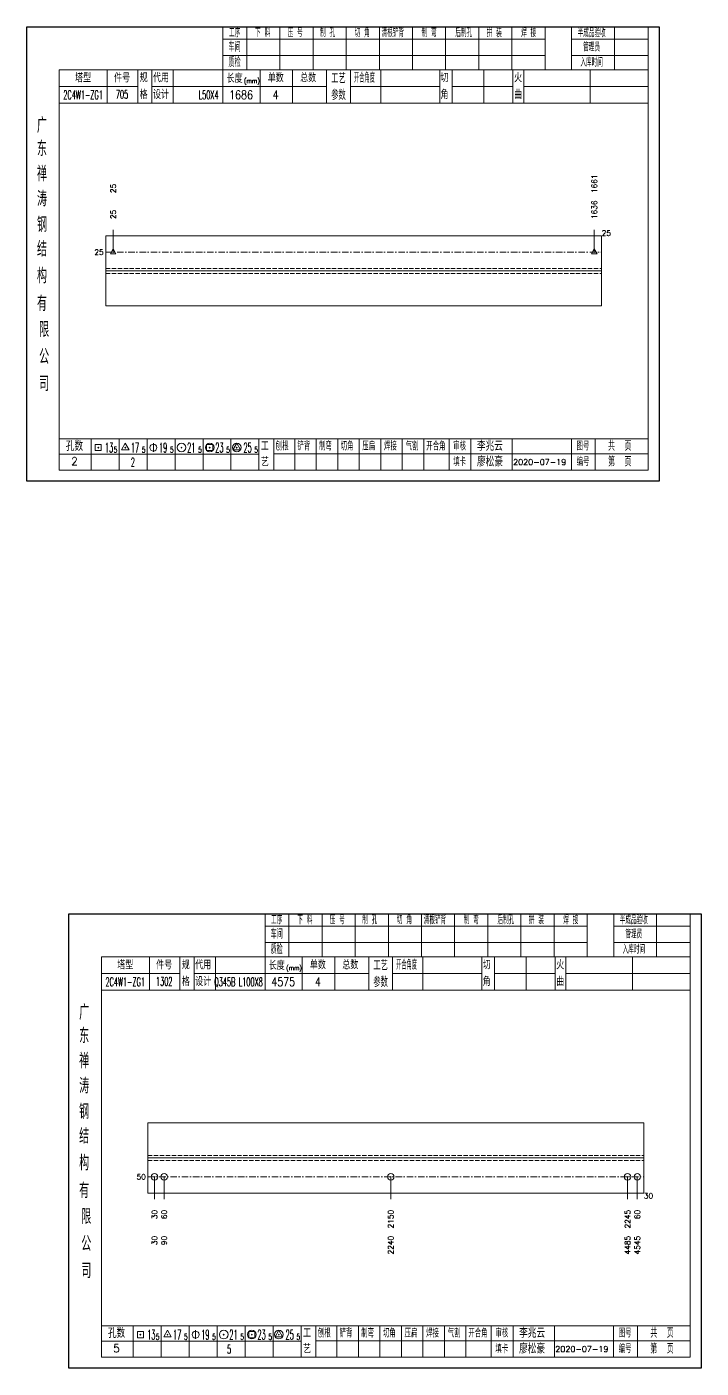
# Model space of a CAD drawing. Extents: x 154981 to 165753, y -86801 to -82885.
# Drawn here: x 157639 to 157950, y -83537 to -82917 of the extents above; entities that cross this region are included whole.
import ezdxf
from ezdxf.enums import TextEntityAlignment as Align

# ---------------------------------------------------------------- set-up
doc = ezdxf.new("R2010")
doc.units = 0
doc.header["$MEASUREMENT"] = 0
doc.linetypes.add('一点画线', pattern=[5.2, 3, -1, 0.2, -1])
doc.linetypes.add('虚线', pattern=[2.75, 2, -0.75])
doc.layers.get('0').update_dxf_attribs({"linetype": 'CONTINUOUS', "lineweight": 25})
for name, color, linetype, lineweight in [('1', 7, 'CONTINUOUS', 25), ('4', 7, 'CONTINUOUS', 25), ('5', 7, 'CONTINUOUS', 25)]:
    doc.layers.add(name, color=color, linetype=linetype, lineweight=lineweight)
doc.styles.get("Standard").update_dxf_attribs({"font": 'simplex.shx', "width": 0.7, "height": 3, "bigfont": 'gbhzfs.shx'})

# ---------------------------------------------------------------- blocks, each defined once
blk = doc.blocks.new('孔17.5')
at = {"layer": '5', "color": 7, "linetype": 'Continuous', "lineweight": 13}
for p, q in [((0, 1), (-0.866, -0.5)), ((-0.1, -0.1), (0.1, 0.1)), ((0.1, -0.1), (-0.1, 0.1)), ((0.866, -0.5), (0, 1)), ((-0.866, -0.5), (0.866, -0.5))]:
    blk.add_line(p, q, dxfattribs=at)
blk = doc.blocks.new('孔21.5')
at = {"layer": '5', "color": 7, "linetype": 'Continuous', "lineweight": 13}
for p, q in [((-0.1, -0.1), (0.1, 0.1)), ((0.1, -0.1), (-0.1, 0.1))]:
    blk.add_line(p, q, dxfattribs=at)
blk.add_circle((0, 0), 1, dxfattribs=at)
blk = doc.blocks.new('CTJGK')
at = {"color": 6, "linetype": 'Continuous'}
for p, q in [((0, 209.97), (292.13, 209.97)), ((0, 0), (0, 209.97)), ((292.13, 209.97), (292.13, 0)), ((292.13, 0), (0, 0))]:
    blk.add_line(p, q, dxfattribs=at)

msp = doc.modelspace()

# ---------------------------------------------------------------- linework, layer by layer
at = {"color": 7, "linetype": 'Continuous', "lineweight": 18}
for p, q in [((157675.13666, -83013.32383), (157675.13666, -83045.72383)), ((157675.13666, -83013.32383), (157904.26666, -83013.32383)), ((157904.26666, -83013.32383), (157904.26666, -83045.72383)), ((157675.13666, -83029.52383), (157904.26666, -83029.52383)), ((157694.61666, -83423.29383), (157694.61666, -83455.69383)), ((157694.61666, -83423.29383), (157923.74666, -83423.29383)), ((157923.74666, -83423.29383), (157923.74666, -83455.69383)), ((157694.61666, -83439.49383), (157923.74666, -83439.49383))]:
    msp.add_line(p, q, dxfattribs=at)
at = {"color": 7, "linetype": 'Continuous', "lineweight": 13}
for p, q in [((157678.5342, -83020.82383), (157678.5342, -83010.52383)), ((157900.86913, -83020.82383), (157900.86913, -83010.52383)), ((157697.61666, -83448.19383), (157697.61666, -83458.49383)), ((157702.11666, -83448.19383), (157702.11666, -83458.49383)), ((157806.80272, -83448.19383), (157806.80272, -83458.49383)), ((157916.24666, -83448.19383), (157916.24666, -83458.49383)), ((157920.74666, -83448.19383), (157920.74666, -83458.49383))]:
    msp.add_line(p, q, dxfattribs=at)
at = {"color": 1, "linetype": '一点画线', "lineweight": 13}
for p, q in [((157675.13666, -83020.82383), (157904.26666, -83020.82383)), ((157694.61666, -83448.19383), (157923.74666, -83448.19383))]:
    msp.add_line(p, q, dxfattribs=at)
at = {"color": 6, "linetype": '虚线', "lineweight": 18}
for p, q in [((157675.13666, -83028.32383), (157904.26666, -83028.32383)), ((157675.13666, -83030.72383), (157904.26666, -83030.72383)), ((157694.61666, -83438.29383), (157923.74666, -83438.29383)), ((157694.61666, -83440.69383), (157923.74666, -83440.69383))]:
    msp.add_line(p, q, dxfattribs=at)
at = {"layer": '1', "color": 7, "linetype": 'Continuous', "lineweight": 18}
for p, q in [((157675.13666, -83045.72383), (157904.26666, -83045.72383)), ((157694.61666, -83455.69383), (157923.74666, -83455.69383))]:
    msp.add_line(p, q, dxfattribs=at)
at = {"layer": '4', "color": 1, "linetype": 'Continuous', "lineweight": 18}
for p, q in [((157638.63666, -82916.69733), (157638.63666, -83126.66733)), ((157930.76666, -82916.69733), (157638.63666, -82916.69733)), ((157729.26666, -82916.69733), (157729.26666, -82936.53733)), ((157740.29666, -82916.69733), (157740.29666, -82936.55733)), ((157755.60666, -82916.69733), (157755.60666, -82936.55733)), ((157770.92666, -82916.69733), (157770.92666, -82936.55733)), ((157786.23666, -82916.69733), (157786.23666, -82936.55733)), ((157801.54666, -82916.69733), (157801.54666, -82936.55733)), ((157816.85666, -82916.69733), (157816.85666, -82936.55733)), ((157832.17666, -82916.69733), (157832.17666, -82936.55733)), ((157847.48666, -82916.69733), (157847.48666, -82936.55733)), ((157862.79666, -82916.69733), (157862.79666, -82936.55733)), ((157878.10666, -82916.69733), (157878.10666, -82936.53733)), ((157878.10666, -82916.69733), (157878.10666, -82936.55733)), ((157890.38666, -82916.69733), (157890.38666, -82936.55733)), ((157910.13666, -82916.69733), (157910.13666, -82936.55733)), ((157925.71666, -82916.69733), (157925.71666, -82936.55733)), ((157930.76666, -82946.49733), (157930.76666, -82916.69733)), ((157878.10666, -82922.42733), (157729.26666, -82922.42733)), ((157925.71666, -82922.42733), (157890.38666, -82922.42733)), ((157878.10666, -82929.90733), (157729.26666, -82929.90733)), ((157925.71666, -82929.90733), (157890.38666, -82929.90733)), ((157653.64666, -82936.55733), (157653.64666, -83121.61733)), ((157925.71666, -82936.55733), (157653.64666, -82936.55733)), ((157675.76666, -82936.54733), (157675.76666, -82951.96733)), ((157689.91666, -82951.96733), (157689.91666, -82936.55733)), ((157696.41666, -82951.96733), (157696.41666, -82936.55733)), ((157706.28666, -82936.55733), (157706.28666, -82951.96733)), ((157729.26666, -82936.53733), (157729.26666, -82951.96733)), ((157746.38666, -82936.55733), (157746.38666, -82951.96733)), ((157761.43666, -82936.55733), (157761.43666, -82951.96733)), ((157777.13666, -82936.55733), (157777.13666, -82951.96733)), ((157788.19666, -82936.55733), (157788.19666, -82951.96733)), ((157802.14666, -82936.55733), (157802.14666, -82951.96733)), ((157829.44666, -82936.55733), (157829.44666, -82951.96733)), ((157835.20666, -82936.55733), (157835.20666, -82951.96733)), ((157849.82666, -82936.55733), (157849.82666, -82951.96733)), ((157863.28666, -82936.55733), (157863.28666, -82951.96733)), ((157868.27666, -82936.55733), (157868.27666, -82951.96733)), ((157899.01666, -82936.55733), (157899.01666, -82951.96733)), ((157925.71666, -83121.61733), (157925.71666, -82936.55733)), ((157689.91666, -82944.31733), (157653.64666, -82944.31733)), ((157777.13666, -82944.26733), (157696.41666, -82944.26733)), ((157788.19666, -82944.26733), (157829.44666, -82944.26733)), ((157835.20666, -82944.26733), (157863.28666, -82944.26733)), ((157868.27666, -82944.26733), (157925.89666, -82944.26733)), ((157930.76666, -83126.66733), (157930.76666, -82946.49733)), ((157925.89666, -82951.96733), (157653.64666, -82951.96733)), ((157653.64666, -83107.08733), (157925.71666, -83107.08733)), ((157668.33666, -83107.08733), (157668.33666, -83121.61733)), ((157681.26666, -83121.61733), (157681.26666, -83107.08733)), ((157694.19666, -83107.08733), (157694.19666, -83121.61733)), ((157707.11666, -83121.61733), (157707.11666, -83107.08733)), ((157720.04666, -83107.08733), (157720.04666, -83121.61733)), ((157732.97666, -83121.61733), (157732.97666, -83107.08733)), ((157745.89666, -83121.61733), (157745.89666, -83107.08733)), ((157752.76666, -83121.61733), (157752.76666, -83107.08733)), ((157762.42666, -83121.61733), (157762.42666, -83107.08733)), ((157772.36666, -83121.61733), (157772.36666, -83107.08733)), ((157782.30666, -83121.61733), (157782.30666, -83107.08733)), ((157792.25666, -83121.61733), (157792.25666, -83107.08733)), ((157802.19666, -83121.61733), (157802.19666, -83107.08733)), ((157812.13666, -83121.61733), (157812.13666, -83107.08733)), ((157822.08666, -83121.61733), (157822.08666, -83107.08733)), ((157833.72666, -83121.61733), (157833.72666, -83107.08733)), ((157843.87666, -83121.61733), (157843.87666, -83107.08733)), ((157862.93666, -83121.61733), (157862.93666, -83107.08733)), ((157890.31666, -83121.61733), (157890.31666, -83107.08733)), ((157901.27666, -83121.61733), (157901.27666, -83107.08733)), ((157745.89666, -83114.21733), (157653.64666, -83114.21733)), ((157752.72666, -83114.05733), (157925.71666, -83114.05733)), ((157638.63666, -83126.66733), (157930.76666, -83126.66733)), ((157653.64666, -83121.61733), (157925.71666, -83121.61733)), ((157658.11666, -83326.66733), (157658.11666, -83536.63733)), ((157950.24666, -83326.66733), (157658.11666, -83326.66733)), ((157748.74666, -83326.66733), (157748.74666, -83346.50733)), ((157759.77666, -83326.66733), (157759.77666, -83346.52733)), ((157775.08666, -83326.66733), (157775.08666, -83346.52733)), ((157790.40666, -83326.66733), (157790.40666, -83346.52733)), ((157805.71666, -83326.66733), (157805.71666, -83346.52733)), ((157821.02666, -83326.66733), (157821.02666, -83346.52733)), ((157836.33666, -83326.66733), (157836.33666, -83346.52733)), ((157851.65666, -83326.66733), (157851.65666, -83346.52733)), ((157866.96666, -83326.66733), (157866.96666, -83346.52733)), ((157882.27666, -83326.66733), (157882.27666, -83346.52733)), ((157897.58666, -83326.66733), (157897.58666, -83346.50733)), ((157897.58666, -83326.66733), (157897.58666, -83346.52733)), ((157909.86666, -83326.66733), (157909.86666, -83346.52733)), ((157929.61666, -83326.66733), (157929.61666, -83346.52733)), ((157945.19666, -83326.66733), (157945.19666, -83346.52733)), ((157950.24666, -83356.46733), (157950.24666, -83326.66733)), ((157897.58666, -83332.39733), (157748.74666, -83332.39733)), ((157945.19666, -83332.39733), (157909.86666, -83332.39733)), ((157897.58666, -83339.87733), (157748.74666, -83339.87733)), ((157945.19666, -83339.87733), (157909.86666, -83339.87733)), ((157673.12666, -83346.52733), (157673.12666, -83531.58733)), ((157945.19666, -83346.52733), (157673.12666, -83346.52733)), ((157695.24666, -83346.51733), (157695.24666, -83361.93733)), ((157709.39666, -83361.93733), (157709.39666, -83346.52733)), ((157715.89666, -83361.93733), (157715.89666, -83346.52733)), ((157725.76666, -83346.52733), (157725.76666, -83361.93733)), ((157748.74666, -83346.50733), (157748.74666, -83361.93733)), ((157765.86666, -83346.52733), (157765.86666, -83361.93733)), ((157780.91666, -83346.52733), (157780.91666, -83361.93733)), ((157796.61666, -83346.52733), (157796.61666, -83361.93733)), ((157807.67666, -83346.52733), (157807.67666, -83361.93733)), ((157821.62666, -83346.52733), (157821.62666, -83361.93733)), ((157848.92666, -83346.52733), (157848.92666, -83361.93733)), ((157854.68666, -83346.52733), (157854.68666, -83361.93733)), ((157869.30666, -83346.52733), (157869.30666, -83361.93733)), ((157882.76666, -83346.52733), (157882.76666, -83361.93733)), ((157887.75666, -83346.52733), (157887.75666, -83361.93733)), ((157918.49666, -83346.52733), (157918.49666, -83361.93733)), ((157945.19666, -83531.58733), (157945.19666, -83346.52733)), ((157709.39666, -83354.28733), (157673.12666, -83354.28733)), ((157796.61666, -83354.23733), (157715.89666, -83354.23733)), ((157807.67666, -83354.23733), (157848.92666, -83354.23733)), ((157854.68666, -83354.23733), (157882.76666, -83354.23733)), ((157887.75666, -83354.23733), (157945.37666, -83354.23733)), ((157950.24666, -83536.63733), (157950.24666, -83356.46733)), ((157945.37666, -83361.93733), (157673.12666, -83361.93733)), ((157673.12666, -83517.05733), (157945.19666, -83517.05733)), ((157687.81666, -83517.05733), (157687.81666, -83531.58733)), ((157700.74666, -83531.58733), (157700.74666, -83517.05733)), ((157713.67666, -83517.05733), (157713.67666, -83531.58733)), ((157726.59666, -83531.58733), (157726.59666, -83517.05733)), ((157739.52666, -83517.05733), (157739.52666, -83531.58733)), ((157752.45666, -83531.58733), (157752.45666, -83517.05733)), ((157765.37666, -83531.58733), (157765.37666, -83517.05733)), ((157772.24666, -83531.58733), (157772.24666, -83517.05733)), ((157781.90666, -83531.58733), (157781.90666, -83517.05733)), ((157791.84666, -83531.58733), (157791.84666, -83517.05733)), ((157801.78666, -83531.58733), (157801.78666, -83517.05733)), ((157811.73666, -83531.58733), (157811.73666, -83517.05733)), ((157821.67666, -83531.58733), (157821.67666, -83517.05733)), ((157831.61666, -83531.58733), (157831.61666, -83517.05733)), ((157841.56666, -83531.58733), (157841.56666, -83517.05733)), ((157853.20666, -83531.58733), (157853.20666, -83517.05733)), ((157863.35666, -83531.58733), (157863.35666, -83517.05733)), ((157882.41666, -83531.58733), (157882.41666, -83517.05733)), ((157909.79666, -83531.58733), (157909.79666, -83517.05733)), ((157920.75666, -83531.58733), (157920.75666, -83517.05733)), ((157765.37666, -83524.18733), (157673.12666, -83524.18733)), ((157772.20666, -83524.02733), (157945.19666, -83524.02733)), ((157658.11666, -83536.63733), (157950.24666, -83536.63733)), ((157673.12666, -83531.58733), (157945.19666, -83531.58733))]:
    msp.add_line(p, q, dxfattribs=at)
at = {"layer": '4', "color": 7, "linetype": 'Continuous', "lineweight": 13}
for p, q in [((157670.22266, -83112.58133), (157670.22266, -83109.75333)), ((157670.22266, -83109.75333), (157673.05066, -83109.75333)), ((157673.05066, -83112.58133), (157670.22266, -83112.58133)), ((157671.43666, -83111.36733), (157671.83666, -83110.96733)), ((157671.83666, -83111.36733), (157671.43666, -83110.96733)), ((157673.05066, -83109.75333), (157673.05066, -83112.58133)), ((157684.13666, -83109.16733), (157682.40466, -83112.16733)), ((157682.40466, -83112.16733), (157685.86866, -83112.16733)), ((157683.93666, -83111.36733), (157684.33666, -83110.96733)), ((157684.33666, -83111.36733), (157683.93666, -83110.96733)), ((157685.86866, -83112.16733), (157684.13666, -83109.16733)), ((157697.13666, -83109.16733), (157697.13666, -83113.16733)), ((157709.93666, -83111.36733), (157710.33666, -83110.96733)), ((157710.33666, -83111.36733), (157709.93666, -83110.96733)), ((157721.72266, -83112.58133), (157721.72266, -83109.75333)), ((157721.72266, -83109.75333), (157724.55066, -83109.75333)), ((157724.55066, -83112.58133), (157721.72266, -83112.58133)), ((157722.93666, -83111.36733), (157723.33666, -83110.96733)), ((157723.33666, -83111.36733), (157722.93666, -83110.96733)), ((157724.55066, -83109.75333), (157724.55066, -83112.58133)), ((157735.63666, -83109.16733), (157733.90466, -83112.16733)), ((157733.90466, -83112.16733), (157737.36866, -83112.16733)), ((157735.43666, -83111.36733), (157735.83666, -83110.96733)), ((157735.83666, -83111.36733), (157735.43666, -83110.96733)), ((157737.36866, -83112.16733), (157735.63666, -83109.16733)), ((157689.70266, -83522.55133), (157689.70266, -83519.72333)), ((157689.70266, -83519.72333), (157692.53066, -83519.72333)), ((157692.53066, -83522.55133), (157689.70266, -83522.55133)), ((157690.91666, -83521.33733), (157691.31666, -83520.93733)), ((157691.31666, -83521.33733), (157690.91666, -83520.93733)), ((157692.53066, -83519.72333), (157692.53066, -83522.55133)), ((157703.61666, -83519.13733), (157701.88466, -83522.13733)), ((157701.88466, -83522.13733), (157705.34866, -83522.13733)), ((157703.41666, -83521.33733), (157703.81666, -83520.93733)), ((157703.81666, -83521.33733), (157703.41666, -83520.93733)), ((157705.34866, -83522.13733), (157703.61666, -83519.13733)), ((157716.61666, -83519.13733), (157716.61666, -83523.13733)), ((157729.41666, -83521.33733), (157729.81666, -83520.93733)), ((157729.81666, -83521.33733), (157729.41666, -83520.93733)), ((157741.20266, -83522.55133), (157741.20266, -83519.72333)), ((157741.20266, -83519.72333), (157744.03066, -83519.72333)), ((157744.03066, -83522.55133), (157741.20266, -83522.55133)), ((157742.41666, -83521.33733), (157742.81666, -83520.93733)), ((157742.81666, -83521.33733), (157742.41666, -83520.93733)), ((157744.03066, -83519.72333), (157744.03066, -83522.55133)), ((157755.11666, -83519.13733), (157753.38466, -83522.13733)), ((157753.38466, -83522.13733), (157756.84866, -83522.13733)), ((157754.91666, -83521.33733), (157755.31666, -83520.93733)), ((157755.31666, -83521.33733), (157754.91666, -83520.93733)), ((157756.84866, -83522.13733), (157755.11666, -83519.13733))]:
    msp.add_line(p, q, dxfattribs=at)
for centre, radius in [((157697.13666, -83111.16733), 1.6), ((157710.13666, -83111.16733), 2), ((157723.13666, -83111.16733), 2), ((157735.63666, -83111.16733), 2), ((157716.61666, -83521.13733), 1.6), ((157729.61666, -83521.13733), 2), ((157742.61666, -83521.13733), 2), ((157755.11666, -83521.13733), 2)]:
    msp.add_circle(centre, radius, dxfattribs=at)

# ---------------------------------------------------------------- block references
at = {"color": 0, "linetype": 'Continuous'}
for p in [(157638.63666, -83126.66733), (157658.11666, -83536.63733)]:
    msp.add_blockref('CTJGK', p, dxfattribs=at)
at = {"color": 4, "linetype": 'Continuous', "lineweight": 9, "xscale": 1.5, "yscale": 1.5, "zscale": 1.5}
for p in [(157678.5342, -83020.82383), (157900.86913, -83020.82383)]:
    msp.add_blockref('孔17.5', p, dxfattribs=at)
at = {"layer": '1', "color": 4, "linetype": 'Continuous', "lineweight": 9, "xscale": 1.5, "yscale": 1.5, "zscale": 1.5}
for p in [(157697.61666, -83448.19383), (157702.11666, -83448.19383), (157806.80272, -83448.19383), (157916.24666, -83448.19383), (157920.74666, -83448.19383)]:
    msp.add_blockref('孔21.5', p, dxfattribs=at)

# ---------------------------------------------------------------- texts
at = {"color": 7, "linetype": 'Continuous', "lineweight": 13}
for s, p in [('25', (157678.5342, -82993.52383)), ('1661', (157900.86913, -82993.52383))]:
    msp.add_text(s, height=2.5, rotation=90, dxfattribs=at).set_placement(p, align=Align.MIDDLE_LEFT)
at = {"color": 4, "linetype": 'Continuous', "lineweight": 9}
for s, p in [('1636', (157900.86913, -83005.52383)), ('25', (157678.5342, -83005.52383))]:
    msp.add_text(s, height=2.5, rotation=90, dxfattribs=at).set_placement(p, align=Align.MIDDLE_LEFT)
at = {"color": 7, "linetype": 'Continuous', "lineweight": 13}
msp.add_text('25', height=2.5, dxfattribs=at).set_placement((157904.26666, -83012.02383), align=Align.MIDDLE_LEFT)
for s, p in [('25', (157674.13666, -83020.82383)), ('50', (157693.61666, -83448.19383))]:
    msp.add_text(s, height=2.5, dxfattribs=at).set_placement(p, align=Align.MIDDLE_RIGHT)
at = {"layer": '1', "color": 7, "linetype": 'Continuous', "lineweight": 13}
msp.add_text('30', height=2.5, dxfattribs=at).set_placement((157923.74666, -83456.99383), align=Align.MIDDLE_LEFT)
at = {"layer": '1', "color": 4, "linetype": 'Continuous', "lineweight": 9}
for s, p in [('30', (157697.61666, -83463.49383)), ('60', (157702.11666, -83463.49383)), ('2150', (157806.80272, -83463.49383)), ('2245', (157916.24666, -83463.49383)), ('60', (157920.74666, -83463.49383))]:
    msp.add_text(s, height=2.5, rotation=90, dxfattribs=at).set_placement(p, align=Align.MIDDLE_RIGHT)
at = {"layer": '1', "color": 7, "linetype": 'Continuous', "lineweight": 13}
for s, p in [('30', (157697.61666, -83475.49383)), ('90', (157702.11666, -83475.49383)), ('2240', (157806.80272, -83475.49383)), ('4485', (157916.24666, -83475.49383)), ('4545', (157920.74666, -83475.49383))]:
    msp.add_text(s, height=2.5, rotation=90, dxfattribs=at).set_placement(p, align=Align.MIDDLE_RIGHT)
at = {"layer": '4', "color": 1, "linetype": 'Continuous', "lineweight": 25}
for s, height, width, p in [('工序', 3.7, 0.7, (157734.63666, -82919.56733)), ('下 料', 3.7, 0.7, (157747.63666, -82919.56733)), ('压 号', 3.7, 0.7, (157762.63666, -82919.56733)), ('制 孔', 3.7, 0.7, (157777.63666, -82919.56733)), ('切 角', 3.7, 0.7, (157793.63666, -82919.56733)), ('清根铲背 ', 3.7, 0.7, (157808.63666, -82919.56733)), (' 制 弯', 3.7, 0.7, (157823.63666, -82919.56733)), (' 后制孔', 3.7, 0.7, (157839.63666, -82919.56733)), ('拼 装', 3.7, 0.7, (157854.63666, -82919.56733)), (' 焊 接', 3.7, 0.7, (157869.63666, -82919.56733)), ('半成品验收', 3.7, 0.7, (157899.63666, -82919.56733)), ('车间', 4, 0.7, (157734.63666, -82926.16733)), ('管理员', 3.7, 0.7, (157899.63666, -82926.16733)), ('质检', 4, 0.7, (157734.63666, -82933.22733)), ('入库时间', 3.7, 0.7, (157899.63666, -82933.22733)), ('(mm)', 2.24, 0.7, (157742.63666, -82941.66733)), ('工艺', 4.8, 0.7, (157782.63666, -82940.40733)), ('开合角度', 4, 0.6, (157794.63666, -82940.40733)), ('2C4W1-ZG1', 4, 0.5, (157664.63666, -82948.14733)), ('705', 4, 0.5, (157682.63666, -82947.89733)), ('L50X4', 4, 0.5, (157722.63666, -82948.16733)), ('1686', 4, 0.8, (157737.63666, -82948.11733)), ('4', 4, 0.8, (157753.63666, -82948.11733)), ('参数', 4.8, 0.7, (157782.63666, -82948.11733)), ('广', 6.96, 0.7, (157645.63666, -82962.19733)), ('东', 6.96, 0.7, (157645.63666, -82972.98733)), ('禅', 6.96, 0.7, (157645.63666, -82984.57733)), ('涛', 6.96, 0.7, (157645.63666, -82996.17733)), ('钢', 6.96, 0.7, (157645.63666, -83008.06733)), ('结', 6.96, 0.7, (157645.63666, -83019.37733)), ('构', 6.96, 0.7, (157645.63666, -83031.75733)), ('有', 6.96, 0.7, (157645.63666, -83044.56733)), ('限', 6.96, 0.7, (157646.63666, -83056.56733)), ('公', 6.96, 0.7, (157646.63666, -83069.10733)), ('司', 6.96, 0.7, (157646.63666, -83081.58733)), ('13', 4.47, 0.5, (157676.63666, -83111.16733)), ('17', 4.47, 0.5, (157688.63666, -83111.16733)), ('19', 4.47, 0.5, (157701.63666, -83111.16733)), ('21', 4.47, 0.5, (157714.63666, -83111.16733)), ('23', 4.47, 0.5, (157727.63666, -83111.16733)), ('25', 4.47, 0.5, (157740.63666, -83111.16733)), ('刨根', 3.7, 0.8, (157756.63666, -83110.56733)), ('铲背', 3.7, 0.8, (157766.63666, -83110.56733)), ('制弯', 3.7, 0.8, (157776.63666, -83110.56733)), ('切角', 3.7, 0.8, (157786.63666, -83110.56733)), ('压扁', 3.7, 0.8, (157796.63666, -83110.56733)), ('焊接', 3.7, 0.8, (157806.63666, -83110.56733)), ('气割', 3.7, 0.8, (157816.63666, -83110.56733)), ('开合角', 3.7, 0.8, (157827.63666, -83110.56733)), ('审核', 3.7, 0.8, (157838.63666, -83110.56733)), ('图号', 3.7, 0.8, (157895.63666, -83110.56733)), ('共  页', 4, 0.8, (157912.63666, -83110.56733)), ('5', 2.68, 0.6, (157679.63666, -83112.16733)), ('5', 2.68, 0.6, (157692.63666, -83112.16733)), ('5', 2.68, 0.6, (157705.63666, -83112.16733)), ('5', 2.68, 0.6, (157718.63666, -83112.16733)), ('5', 2.68, 0.6, (157731.63666, -83112.16733)), ('5', 2.68, 0.6, (157744.63666, -83112.16733)), ('2', 4, 0.5, (157687.63666, -83117.91733)), ('填卡', 3.7, 0.8, (157838.63666, -83117.83733)), ('编号', 3.7, 0.8, (157895.63666, -83117.83733)), ('第  页', 4, 0.8, (157912.63666, -83117.83733)), ('工序', 3.7, 0.7, (157754.11666, -83329.53733)), ('下 料', 3.7, 0.7, (157767.11666, -83329.53733)), ('压 号', 3.7, 0.7, (157782.11666, -83329.53733)), ('制 孔', 3.7, 0.7, (157797.11666, -83329.53733)), ('切 角', 3.7, 0.7, (157813.11666, -83329.53733)), ('清根铲背 ', 3.7, 0.7, (157828.11666, -83329.53733)), (' 制 弯', 3.7, 0.7, (157843.11666, -83329.53733)), (' 后制孔', 3.7, 0.7, (157859.11666, -83329.53733)), ('拼 装', 3.7, 0.7, (157874.11666, -83329.53733)), (' 焊 接', 3.7, 0.7, (157889.11666, -83329.53733)), ('半成品验收', 3.7, 0.7, (157919.11666, -83329.53733)), ('车间', 4, 0.7, (157754.11666, -83336.13733)), ('管理员', 3.7, 0.7, (157919.11666, -83336.13733)), ('质检', 4, 0.7, (157754.11666, -83343.19733)), ('入库时间', 3.7, 0.7, (157919.11666, -83343.19733)), ('(mm)', 2.24, 0.7, (157762.11666, -83351.63733)), ('工艺', 4.8, 0.7, (157802.11666, -83350.37733)), ('开合角度', 4, 0.6, (157814.11666, -83350.37733)), ('2C4W1-ZG1', 4, 0.5, (157684.11666, -83358.11733)), ('1302', 4, 0.5, (157702.11666, -83357.86733)), ('Q345B', 4, 0.5, (157730.11666, -83358.13733)), ('L100X8', 4, 0.5, (157742.11666, -83358.13733)), ('4575', 4, 0.8, (157757.11666, -83358.08733)), ('4', 4, 0.8, (157773.11666, -83358.08733)), ('参数', 4.8, 0.7, (157802.11666, -83358.08733)), ('广', 6.96, 0.7, (157665.11666, -83372.16733)), ('东', 6.96, 0.7, (157665.11666, -83382.95733)), ('禅', 6.96, 0.7, (157665.11666, -83394.54733)), ('涛', 6.96, 0.7, (157665.11666, -83406.14733)), ('钢', 6.96, 0.7, (157665.11666, -83418.03733)), ('结', 6.96, 0.7, (157665.11666, -83429.34733)), ('构', 6.96, 0.7, (157665.11666, -83441.72733)), ('有', 6.96, 0.7, (157665.11666, -83454.53733)), ('限', 6.96, 0.7, (157666.11666, -83466.53733)), ('公', 6.96, 0.7, (157666.11666, -83479.07733)), ('司', 6.96, 0.7, (157666.11666, -83491.55733)), ('刨根', 3.7, 0.8, (157776.11666, -83520.53733)), ('铲背', 3.7, 0.8, (157786.11666, -83520.53733)), ('制弯', 3.7, 0.8, (157796.11666, -83520.53733)), ('切角', 3.7, 0.8, (157806.11666, -83520.53733)), ('焊接', 3.7, 0.8, (157826.11666, -83520.53733)), ('气割', 3.7, 0.8, (157836.11666, -83520.53733)), ('开合角', 3.7, 0.8, (157847.11666, -83520.53733)), ('审核', 3.7, 0.8, (157858.11666, -83520.53733)), ('共  页', 4, 0.8, (157932.11666, -83520.53733)), ('13', 4.47, 0.5, (157696.11666, -83521.13733)), ('5', 2.68, 0.6, (157699.11666, -83522.13733)), ('17', 4.47, 0.5, (157708.11666, -83521.13733)), ('5', 2.68, 0.6, (157712.11666, -83522.13733)), ('19', 4.47, 0.5, (157721.11666, -83521.13733)), ('5', 2.68, 0.6, (157725.11666, -83522.13733)), ('21', 4.47, 0.5, (157734.11666, -83521.13733)), ('5', 2.68, 0.6, (157738.11666, -83522.13733)), ('23', 4.47, 0.5, (157747.11666, -83521.13733)), ('5', 2.68, 0.6, (157751.11666, -83522.13733)), ('25', 4.47, 0.5, (157760.11666, -83521.13733)), ('5', 2.68, 0.6, (157764.11666, -83522.13733)), ('压扁', 3.7, 0.8, (157816.11666, -83520.53733)), ('图号', 3.7, 0.8, (157915.11666, -83520.53733)), ('5', 4, 0.5, (157732.11666, -83527.88733)), ('填卡', 3.7, 0.8, (157858.11666, -83527.80733)), ('编号', 3.7, 0.8, (157915.11666, -83527.80733)), ('第  页', 4, 0.8, (157932.11666, -83527.80733))]:
    msp.add_text(s, height=height, dxfattribs=dict(at, width=width)).set_placement(p, align=Align.MIDDLE_CENTER)
for s, height, p in [('塔型', 3.7, (157664.63666, -82940.43733)), ('件号', 3.7, (157682.63666, -82940.43733)), ('规', 3.7, (157692.63666, -82940.40733)), ('代用', 3.7, (157700.63666, -82940.40733)), ('长度', 3.7, (157734.63666, -82940.66733)), ('单数', 3.7, (157753.63666, -82940.40733)), ('总数', 3.7, (157768.63666, -82940.40733)), ('切', 3.7, (157831.63666, -82940.40733)), ('火', 3.7, (157865.63666, -82940.40733)), ('格', 3.7, (157692.63666, -82948.11733)), ('设计', 3.7, (157700.63666, -82948.11733)), ('角', 3.7, (157831.63666, -82948.11733)), ('曲', 3.7, (157865.63666, -82948.11733)), ('孔数', 4, (157660.63666, -83110.64733)), ('工', 3.7, (157748.63666, -83110.56733)), ('李兆云', 4, (157852.63666, -83110.56733)), ('2', 3.7, (157660.63666, -83117.47733)), ('艺', 3.7, (157748.63666, -83117.91733)), ('廖松豪', 4, (157852.63666, -83117.83733)), ('2020-07-19', 2.7, (157875.63666, -83117.83733)), ('塔型', 3.7, (157684.11666, -83350.40733)), ('件号', 3.7, (157702.11666, -83350.40733)), ('规', 3.7, (157712.11666, -83350.37733)), ('代用', 3.7, (157720.11666, -83350.37733)), ('长度', 3.7, (157754.11666, -83350.63733)), ('单数', 3.7, (157773.11666, -83350.37733)), ('总数', 3.7, (157788.11666, -83350.37733)), ('切', 3.7, (157851.11666, -83350.37733)), ('火', 3.7, (157885.11666, -83350.37733)), ('格', 3.7, (157712.11666, -83358.08733)), ('设计', 3.7, (157720.11666, -83358.08733)), ('角', 3.7, (157851.11666, -83358.08733)), ('曲', 3.7, (157885.11666, -83358.08733)), ('孔数', 4, (157680.11666, -83520.61733)), ('李兆云', 4, (157872.11666, -83520.53733)), ('工', 3.7, (157768.11666, -83520.53733)), ('5', 3.7, (157680.11666, -83527.44733)), ('艺', 3.7, (157768.11666, -83527.88733)), ('廖松豪', 4, (157872.11666, -83527.80733)), ('2020-07-19', 2.7, (157895.11666, -83527.80733))]:
    msp.add_text(s, height=height, dxfattribs=at).set_placement(p, align=Align.MIDDLE_CENTER)

doc.saveas('drawing.dxf')
